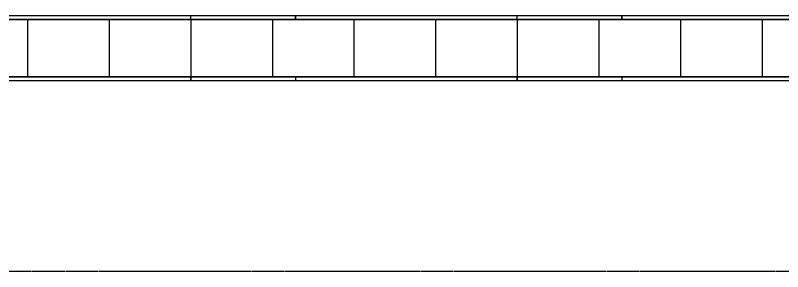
# Model space of a CAD drawing. Header units: inches. Extents: x -21257 to 11444, y 0 to 8704.
# Drawn here: x 2254.8 to 2536.9, y 523.5 to 617.5 of the extents above; entities that cross this region are included whole.
import ezdxf

# ---------------------------------------------------------------- set-up
doc = ezdxf.new("R2010")
doc.units = ezdxf.units.IN
doc.header["$MEASUREMENT"] = 0
doc.linetypes.add('CENTER2', pattern=[1.125, 0.75, -0.125, 0.125, -0.125])
for name, color, linetype in [('500-CONV-LAYOUT-LOWER', 4, 'Continuous'), ('500-CONV-LAYOUT-UPPER', 4, 'Continuous'), ('Bldg_Cline', 8, 'CENTER2')]:
    doc.layers.add(name, color=color, linetype=linetype)

# ---------------------------------------------------------------- blocks, each defined once
blk = doc.blocks.new('Promise-US15-100330-00-10-003 Bldg Colums')
at = {"layer": 'Bldg_Cline'}
blk.add_line((6000, 8), (72, 8), dxfattribs=at)

msp = doc.modelspace()

# ---------------------------------------------------------------- linework, layer by layer
at = {"layer": '500-CONV-LAYOUT-LOWER', "linetype": 'Continuous'}
for p, q in [((2357.78, 617.49, 222), (2357.78, 615.99, 222)), ((2357.78, 615.99, 215.5), (2357.78, 617.49, 215.5)), ((2357.78, 615.99, 222), (2357.78, 615.99, 215.5)), ((2477.78, 617.49, 222), (2477.78, 615.99, 222)), ((2477.78, 615.99, 215.5), (2477.78, 617.49, 215.5)), ((2477.78, 615.99, 222), (2477.78, 615.99, 215.5)), ((2357.78, 594.99, 222), (2357.78, 593.49, 222)), ((2357.78, 594.99, 222), (2357.78, 594.99, 215.5)), ((2357.78, 594.99, 215.5), (2357.78, 593.49, 215.5)), ((2477.78, 594.99, 222), (2477.78, 593.49, 222)), ((2477.78, 594.99, 222), (2477.78, 594.99, 215.5)), ((2477.78, 594.99, 215.5), (2477.78, 593.49, 215.5))]:
    msp.add_line(p, q, dxfattribs=at)
at = {"layer": '500-CONV-LAYOUT-LOWER'}
for points in [[(2237.78, 617.49, 215.5), (4241.78, 617.49, 215.49), (4241.78, 615.99, 215.49), (2237.78, 615.99, 215.5)], [(2237.78, 617.49, 222), (4241.78, 617.49, 221.99), (4241.78, 615.99, 221.99), (2237.78, 615.99, 222)], [(2237.78, 615.99, 222), (4241.78, 615.99, 221.99), (4241.78, 594.99, 221.99), (2237.78, 594.99, 222)], [(2237.78, 615.99, 222), (4241.78, 615.99, 221.99), (4241.78, 615.99, 215.49), (2237.78, 615.99, 215.5)], [(2237.78, 594.99, 222), (4241.78, 594.99, 221.99), (4241.78, 594.99, 215.49), (2237.78, 594.99, 215.5)], [(2237.78, 594.99, 215.5), (4241.78, 594.99, 215.49), (4241.78, 593.49, 215.49), (2237.78, 593.49, 215.5)], [(2237.78, 594.99, 222), (4241.78, 594.99, 221.99), (4241.78, 593.49, 221.99), (2237.78, 593.49, 222)]]:
    msp.add_3dface(points, dxfattribs=at)
at = {"layer": '500-CONV-LAYOUT-UPPER', "linetype": 'Continuous'}
for p, q in [((2259.28, 615.95, 270), (2259.28, 594.95, 270)), ((2289.28, 615.95, 270), (2289.28, 594.95, 270)), ((2319.28, 615.95, 270), (2319.28, 617.45, 270)), ((2319.28, 615.95, 263.5), (2319.28, 617.45, 263.5)), ((2319.28, 615.95, 270), (2319.28, 615.95, 263.5)), ((2319.28, 615.95, 270), (2319.28, 594.95, 270)), ((2349.28, 615.95, 270), (2349.28, 594.95, 270)), ((2379.28, 615.95, 270), (2379.28, 594.95, 270)), ((2409.28, 615.95, 270), (2409.28, 594.95, 270)), ((2439.28, 615.95, 270), (2439.28, 617.45, 270)), ((2439.28, 615.95, 263.5), (2439.28, 617.45, 263.5)), ((2439.28, 615.95, 270), (2439.28, 615.95, 263.5)), ((2439.28, 615.95, 270), (2439.28, 594.95, 270)), ((2469.28, 615.95, 270), (2469.28, 594.95, 270)), ((2499.28, 615.95, 270), (2499.28, 594.95, 270)), ((2529.28, 615.95, 270), (2529.28, 594.95, 270)), ((2319.28, 593.45, 270), (2319.28, 594.95, 270)), ((2319.28, 594.95, 270), (2319.28, 594.95, 263.5)), ((2319.28, 594.95, 263.5), (2319.28, 593.45, 263.5)), ((2439.28, 593.45, 270), (2439.28, 594.95, 270)), ((2439.28, 594.95, 270), (2439.28, 594.95, 263.5)), ((2439.28, 594.95, 263.5), (2439.28, 593.45, 263.5))]:
    msp.add_line(p, q, dxfattribs=at)
at = {"layer": '500-CONV-LAYOUT-UPPER'}
for points in [[(3639.28, 615.95, 263.5), (2109.28, 615.95, 263.5), (2109.28, 617.45, 263.5), (3639.28, 617.45, 263.5)], [(3639.28, 615.95, 270), (2109.28, 615.95, 270), (2109.28, 617.45, 270), (3639.28, 617.45, 270)], [(3639.28, 594.95, 270), (2109.28, 594.95, 270), (2109.28, 615.95, 270), (3639.28, 615.95, 270)], [(3639.28, 615.95, 270), (2109.28, 615.95, 270), (2109.28, 615.95, 263.5), (3639.28, 615.95, 263.5)], [(3639.28, 594.95, 270), (2109.28, 594.95, 270), (2109.28, 594.95, 263.5), (3639.28, 594.95, 263.5)], [(3639.28, 593.45, 263.5), (2109.28, 593.45, 263.5), (2109.28, 594.95, 263.5), (3639.28, 594.95, 263.5)], [(3639.28, 593.45, 270), (2109.28, 593.45, 270), (2109.28, 594.95, 270), (3639.28, 594.95, 270)]]:
    msp.add_3dface(points, dxfattribs=at)

# ---------------------------------------------------------------- block references
msp.add_blockref('Promise-US15-100330-00-10-003 Bldg Colums', (928.05, 515.51))

doc.saveas('drawing.dxf')
